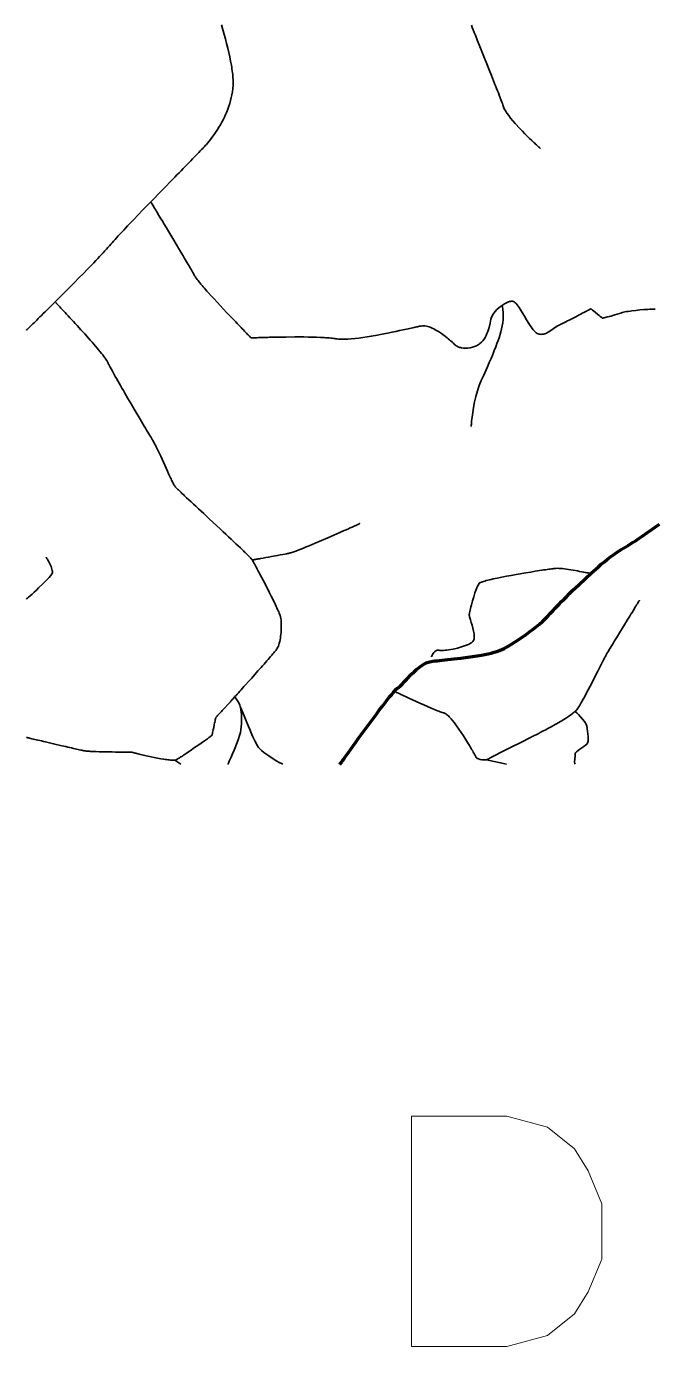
# Model space of a CAD drawing. Header units: inches. Extents: x 23 to 178, y 8 to 179.
# Drawn here: x 23 to 50.7, y 21.6 to 79.8 of the extents above; entities that cross this region are included whole.
import ezdxf

# ---------------------------------------------------------------- set-up
doc = ezdxf.new("R2010")
doc.units = ezdxf.units.IN
doc.header["$MEASUREMENT"] = 0
doc.layers.add('Routes 1', color=7, linetype='Continuous')
doc.layers.add('Routes 4', color=7, linetype='Continuous')

msp = doc.modelspace()

# ---------------------------------------------------------------- linework, layer by layer
at = {"color": 7, "lineweight": 0}
msp.add_lwpolyline([(40.011, 21.58), (40.011, 31.74), (44.204, 31.74), (46.001, 31.252), (47.199, 30.298), (47.798, 29.322), (48.397, 27.88), (48.397, 25.44), (47.798, 23.998), (47.199, 23.022), (46.001, 22.068), (44.204, 21.58), (40.011, 21.58)], dxfattribs=at)
at = {"layer": 'Routes 1', "color": 7, "lineweight": 158, "true_color": 0xffffff}
msp.add_lwpolyline([(36.851, 47.249), (36.853, 47.252), (36.86, 47.262), (36.871, 47.277), (36.886, 47.298), (36.905, 47.325), (36.927, 47.356), (36.953, 47.393), (36.983, 47.435), (37.016, 47.481), (37.052, 47.532), (37.092, 47.586), (37.134, 47.645), (37.178, 47.707), (37.225, 47.773), (37.327, 47.914), (37.436, 48.066), (37.553, 48.227), (37.675, 48.396), (37.802, 48.57), (38.328, 49.286), (38.459, 49.461), (38.586, 49.63), (38.71, 49.792), (38.827, 49.945), (38.938, 50.087), (39.041, 50.216), (39.089, 50.276), (39.135, 50.331), (39.178, 50.383), (39.218, 50.43), (39.256, 50.472), (39.29, 50.51), (39.321, 50.543), (39.349, 50.57), (39.373, 50.593), (39.393, 50.609), (39.432, 50.64), (39.514, 50.713), (39.603, 50.799), (39.698, 50.895), (39.798, 50.999), (40.01, 51.216), (40.121, 51.324), (40.234, 51.426), (40.348, 51.522), (40.464, 51.606), (40.579, 51.677), (40.637, 51.706), (40.694, 51.731), (40.751, 51.751), (40.808, 51.766), (40.872, 51.778), (40.949, 51.791), (41.037, 51.803), (41.136, 51.816), (41.244, 51.828), (41.36, 51.841), (41.485, 51.855), (41.616, 51.869), (41.753, 51.884), (41.894, 51.899), (42.189, 51.933), (42.493, 51.971), (42.798, 52.015), (43.097, 52.065), (43.242, 52.093), (43.383, 52.123), (43.519, 52.154), (43.648, 52.188), (43.771, 52.224), (43.886, 52.263), (43.992, 52.303), (44.088, 52.347), (44.173, 52.393), (44.255, 52.441), (44.419, 52.54), (44.745, 52.749), (45.062, 52.97), (45.216, 53.084), (45.365, 53.199), (45.509, 53.315), (45.647, 53.431), (45.777, 53.548), (45.9, 53.664), (46.014, 53.779), (46.119, 53.894), (46.177, 53.958), (46.247, 54.033), (46.326, 54.117), (46.416, 54.21), (46.513, 54.311), (46.619, 54.419), (46.732, 54.533), (46.852, 54.652), (46.977, 54.775), (47.108, 54.902), (47.38, 55.164), (47.663, 55.429), (47.951, 55.691), (48.238, 55.944), (48.378, 56.064), (48.517, 56.179), (48.652, 56.289), (48.783, 56.391), (48.909, 56.486), (49.03, 56.573), (49.144, 56.65), (49.251, 56.718), (49.453, 56.832), (49.56, 56.896), (49.672, 56.965), (49.789, 57.039), (49.909, 57.116), (50.033, 57.198), (50.159, 57.283), (50.419, 57.46), (50.948, 57.83)], dxfattribs=at)
at = {"layer": 'Routes 4', "color": 7, "lineweight": 35, "true_color": 0xffffff}
for points in [[(23.022, 66.384), (23.025, 66.387), (23.034, 66.396), (23.05, 66.411), (23.07, 66.431), (23.097, 66.457), (23.128, 66.488), (23.165, 66.523), (23.207, 66.564), (23.253, 66.609), (23.304, 66.659), (23.359, 66.712), (23.418, 66.77), (23.481, 66.832), (23.548, 66.897), (23.618, 66.966), (23.691, 67.038), (23.768, 67.114), (23.847, 67.192), (23.929, 67.273), (24.014, 67.356), (24.1, 67.442), (24.189, 67.53), (24.28, 67.62), (24.372, 67.711), (24.561, 67.899), (24.754, 68.092), (25.145, 68.486), (25.341, 68.685), (25.534, 68.882), (25.723, 69.076), (25.907, 69.267), (25.996, 69.36), (26.084, 69.451), (26.169, 69.541), (26.251, 69.629), (26.331, 69.714), (26.408, 69.798), (26.483, 69.878), (26.554, 69.956), (26.621, 70.031), (26.685, 70.103), (26.745, 70.172), (26.804, 70.239), (26.866, 70.31), (26.933, 70.384), (27.002, 70.461), (27.075, 70.541), (27.152, 70.624), (27.231, 70.71), (27.313, 70.798), (27.398, 70.888), (27.485, 70.981), (27.574, 71.075), (27.666, 71.172), (27.759, 71.27), (27.951, 71.47), (28.149, 71.675), (28.351, 71.883), (28.555, 72.093), (28.966, 72.514), (29.169, 72.722), (29.37, 72.927), (29.566, 73.127), (29.662, 73.225), (29.756, 73.321), (29.848, 73.415), (29.939, 73.507), (30.027, 73.597), (30.112, 73.685), (30.195, 73.77), (30.276, 73.853), (30.353, 73.933), (30.427, 74.009), (30.498, 74.083), (30.566, 74.153), (30.63, 74.22), (30.69, 74.283), (30.746, 74.342), (30.798, 74.397), (30.845, 74.448), (30.888, 74.494), (30.926, 74.537), (30.959, 74.574), (31.018, 74.642), (31.078, 74.714), (31.139, 74.791), (31.201, 74.872), (31.264, 74.958), (31.327, 75.047), (31.391, 75.14), (31.454, 75.237), (31.516, 75.338), (31.578, 75.442), (31.638, 75.549), (31.696, 75.66), (31.752, 75.773), (31.806, 75.889), (31.857, 76.008), (31.905, 76.129), (31.95, 76.252), (31.99, 76.377), (32.027, 76.505), (32.059, 76.634), (32.086, 76.765), (32.108, 76.897), (32.124, 77.031), (32.135, 77.165), (32.139, 77.301), (32.137, 77.438), (32.133, 77.508), (32.127, 77.581), (32.12, 77.657), (32.111, 77.735), (32.101, 77.815), (32.089, 77.898), (32.076, 77.982), (32.061, 78.069), (32.028, 78.247), (31.99, 78.431), (31.947, 78.622), (31.901, 78.817), (31.85, 79.017), (31.797, 79.22), (31.742, 79.425), (31.625, 79.841)], [(45.685, 74.399), (45.682, 74.401), (45.675, 74.407), (45.664, 74.417), (45.648, 74.431), (45.629, 74.449), (45.606, 74.47), (45.579, 74.495), (45.549, 74.522), (45.515, 74.553), (45.479, 74.587), (45.44, 74.623), (45.399, 74.662), (45.31, 74.746), (45.213, 74.839), (45.111, 74.94), (45.005, 75.045), (44.896, 75.156), (44.787, 75.27), (44.574, 75.502), (44.473, 75.618), (44.379, 75.732), (44.293, 75.844), (44.216, 75.951), (44.182, 76.003), (44.15, 76.053), (44.122, 76.101), (44.098, 76.148), (44.077, 76.192), (44.06, 76.235), (44.047, 76.275), (44.032, 76.322), (44.013, 76.376), (43.991, 76.438), (43.966, 76.506), (43.938, 76.581), (43.907, 76.663), (43.874, 76.75), (43.838, 76.843), (43.799, 76.941), (43.759, 77.044), (43.717, 77.151), (43.673, 77.262), (43.627, 77.376), (43.532, 77.615), (43.433, 77.863), (43.33, 78.118), (43.226, 78.376), (43.019, 78.893), (42.919, 79.144), (42.822, 79.387), (42.776, 79.504), (42.731, 79.619), (42.688, 79.729), (42.647, 79.835)], [(50.746, 67.316), (50.671, 67.313), (50.593, 67.31), (50.511, 67.306), (50.427, 67.301), (50.254, 67.289), (50.077, 67.275), (49.901, 67.258), (49.73, 67.238), (49.648, 67.227), (49.568, 67.215), (49.492, 67.202), (49.42, 67.188), (49.352, 67.173), (49.29, 67.157), (49.232, 67.14), (49.18, 67.122), (49.078, 67.09), (48.981, 67.06), (48.89, 67.032), (48.805, 67.008), (48.727, 66.986), (48.657, 66.967), (48.595, 66.951), (48.542, 66.937), (48.499, 66.926), (48.481, 66.922), (48.466, 66.918), (48.453, 66.916), (48.443, 66.913), (48.436, 66.912), (48.432, 66.911), (48.431, 66.911), (48.428, 66.913), (48.421, 66.919), (48.409, 66.928), (48.394, 66.94), (48.376, 66.955), (48.355, 66.972), (48.332, 66.99), (48.279, 67.033), (48.221, 67.079), (48.1, 67.175), (48.044, 67.22), (47.994, 67.26), (47.973, 67.277), (47.954, 67.292), (47.938, 67.305), (47.926, 67.314), (47.918, 67.321), (47.914, 67.324), (47.911, 67.324), (47.907, 67.321), (47.9, 67.318), (47.88, 67.307), (47.851, 67.292), (47.815, 67.273), (47.771, 67.249), (47.721, 67.223), (47.665, 67.194), (47.604, 67.162), (47.54, 67.128), (47.471, 67.092), (47.4, 67.055), (47.252, 66.978), (47.101, 66.901), (46.954, 66.825), (46.883, 66.79), (46.816, 66.755), (46.752, 66.723), (46.692, 66.694), (46.638, 66.668), (46.589, 66.644), (46.547, 66.625), (46.512, 66.609), (46.45, 66.578), (46.386, 66.538), (46.32, 66.492), (46.253, 66.442), (46.113, 66.341), (46.04, 66.296), (45.965, 66.256), (45.888, 66.226), (45.848, 66.215), (45.808, 66.206), (45.767, 66.202), (45.726, 66.201), (45.684, 66.204), (45.641, 66.211), (45.598, 66.224), (45.554, 66.241), (45.509, 66.268), (45.464, 66.305), (45.418, 66.351), (45.371, 66.404), (45.324, 66.464), (45.277, 66.531), (45.229, 66.602), (45.181, 66.677), (45.085, 66.836), (44.989, 67), (44.894, 67.161), (44.846, 67.239), (44.799, 67.313), (44.753, 67.382), (44.707, 67.446), (44.662, 67.504), (44.617, 67.554), (44.574, 67.596), (44.531, 67.63), (44.51, 67.642), (44.489, 67.653), (44.468, 67.66), (44.448, 67.665), (44.428, 67.666), (44.408, 67.665), (44.368, 67.655), (44.328, 67.643), (44.286, 67.628), (44.2, 67.591), (44.112, 67.545), (44.024, 67.491), (43.938, 67.43), (43.854, 67.362), (43.776, 67.289), (43.703, 67.211), (43.639, 67.129), (43.61, 67.088), (43.584, 67.045), (43.561, 67.002), (43.541, 66.958), (43.524, 66.915), (43.51, 66.871), (43.472, 66.691), (43.426, 66.507), (43.399, 66.414), (43.369, 66.323), (43.335, 66.234), (43.297, 66.148), (43.254, 66.066), (43.206, 65.989), (43.152, 65.917), (43.093, 65.851), (43.027, 65.792), (42.991, 65.766), (42.953, 65.742), (42.914, 65.719), (42.872, 65.698), (42.784, 65.661), (42.691, 65.632), (42.595, 65.611), (42.497, 65.598), (42.4, 65.592), (42.305, 65.596), (42.214, 65.607), (42.17, 65.616), (42.128, 65.628), (42.088, 65.641), (42.05, 65.657), (42.014, 65.675), (41.98, 65.696), (41.95, 65.719), (41.922, 65.744), (41.893, 65.773), (41.859, 65.805), (41.82, 65.84), (41.778, 65.878), (41.731, 65.919), (41.681, 65.962), (41.628, 66.006), (41.572, 66.051), (41.452, 66.144), (41.325, 66.235), (41.192, 66.323), (41.057, 66.403), (40.99, 66.439), (40.922, 66.471), (40.855, 66.501), (40.79, 66.526), (40.725, 66.547), (40.662, 66.562), (40.601, 66.573), (40.542, 66.577), (40.486, 66.576), (40.431, 66.568), (40.399, 66.562), (40.362, 66.555), (40.321, 66.546), (40.276, 66.537), (40.228, 66.527), (40.175, 66.515), (40.119, 66.503), (40.06, 66.49), (39.997, 66.476), (39.931, 66.462), (39.863, 66.446), (39.791, 66.431), (39.641, 66.398), (39.482, 66.363), (39.315, 66.328), (39.142, 66.292), (38.964, 66.255), (38.782, 66.219), (38.413, 66.15), (38.228, 66.118), (38.044, 66.088), (37.863, 66.062), (37.686, 66.038), (37.515, 66.018), (37.351, 66.002), (37.194, 65.991), (37.119, 65.988), (37.047, 65.985), (36.977, 65.985), (36.91, 65.985), (36.846, 65.988), (36.785, 65.991), (36.728, 65.997), (36.674, 66.004), (36.622, 66.013), (36.567, 66.021), (36.507, 66.028), (36.443, 66.035), (36.375, 66.042), (36.304, 66.048), (36.23, 66.053), (36.152, 66.058), (36.071, 66.063), (35.988, 66.067), (35.814, 66.074), (35.633, 66.079), (35.444, 66.082), (35.251, 66.085), (34.858, 66.086), (34.466, 66.083), (34.276, 66.08), (34.091, 66.077), (33.913, 66.074), (33.745, 66.07), (33.665, 66.068), (33.587, 66.066), (33.513, 66.064), (33.442, 66.062), (33.375, 66.06), (33.312, 66.058), (33.253, 66.056), (33.198, 66.054), (33.147, 66.053), (33.101, 66.051), (33.06, 66.05), (33.024, 66.049), (32.994, 66.047), (32.969, 66.047), (32.95, 66.046), (32.936, 66.045), (32.929, 66.045), (32.928, 66.045), (32.923, 66.05), (32.914, 66.06), (32.899, 66.074), (32.881, 66.094), (32.858, 66.117), (32.831, 66.145), (32.8, 66.177), (32.765, 66.213), (32.726, 66.253), (32.685, 66.296), (32.64, 66.343), (32.592, 66.393), (32.541, 66.445), (32.488, 66.501), (32.432, 66.559), (32.374, 66.619), (32.314, 66.682), (32.252, 66.747), (32.124, 66.881), (31.991, 67.022), (31.854, 67.167), (31.715, 67.314), (31.438, 67.612), (31.303, 67.76), (31.172, 67.904), (31.046, 68.043), (30.986, 68.111), (30.928, 68.176), (30.872, 68.24), (30.818, 68.302), (30.767, 68.361), (30.719, 68.418), (30.674, 68.472), (30.632, 68.524), (30.593, 68.572), (30.558, 68.617), (30.527, 68.659), (30.499, 68.697), (30.476, 68.731), (30.457, 68.761), (30.442, 68.788), (30.426, 68.816), (30.407, 68.85), (30.386, 68.889), (30.361, 68.933), (30.333, 68.981), (30.303, 69.033), (30.27, 69.09), (30.235, 69.15), (30.197, 69.214), (30.158, 69.282), (30.117, 69.352), (30.073, 69.426), (30.028, 69.502), (29.982, 69.58), (29.934, 69.661), (29.835, 69.828), (29.732, 70.001), (29.627, 70.178), (29.52, 70.357), (29.306, 70.715), (29.202, 70.889), (29.1, 71.058), (29.003, 71.22), (28.956, 71.298), (28.911, 71.373), (28.868, 71.446), (28.826, 71.515), (28.786, 71.582), (28.748, 71.645), (28.713, 71.704), (28.679, 71.759), (28.649, 71.81), (28.621, 71.857), (28.595, 71.899), (28.573, 71.936), (28.553, 71.968), (28.537, 71.995), (28.524, 72.016), (28.515, 72.032), (28.509, 72.041), (28.507, 72.045)], [(24.32, 67.597), (24.321, 67.596), (24.324, 67.593), (24.329, 67.588), (24.336, 67.581), (24.345, 67.571), (24.355, 67.56), (24.368, 67.547), (24.382, 67.533), (24.397, 67.516), (24.414, 67.498), (24.433, 67.478), (24.453, 67.456), (24.498, 67.409), (24.548, 67.355), (24.603, 67.297), (24.663, 67.233), (24.727, 67.164), (24.795, 67.091), (24.866, 67.015), (24.94, 66.935), (25.017, 66.852), (25.096, 66.766), (25.177, 66.678), (25.259, 66.588), (25.426, 66.405), (25.593, 66.219), (25.759, 66.033), (25.839, 65.942), (25.918, 65.852), (25.995, 65.763), (26.069, 65.677), (26.141, 65.593), (26.209, 65.513), (26.273, 65.435), (26.332, 65.362), (26.388, 65.292), (26.438, 65.227), (26.483, 65.167), (26.522, 65.113), (26.555, 65.064), (26.569, 65.042), (26.581, 65.021), (26.592, 65.002), (26.601, 64.985), (26.615, 64.953), (26.624, 64.934), (26.634, 64.913), (26.645, 64.89), (26.658, 64.865), (26.686, 64.81), (26.72, 64.748), (26.757, 64.679), (26.798, 64.604), (26.843, 64.523), (26.891, 64.436), (26.943, 64.345), (26.997, 64.249), (27.054, 64.149), (27.113, 64.046), (27.175, 63.939), (27.238, 63.829), (27.303, 63.718), (27.369, 63.604), (27.503, 63.373), (27.639, 63.14), (27.776, 62.908), (27.909, 62.682), (27.974, 62.571), (28.038, 62.463), (28.1, 62.358), (28.16, 62.257), (28.218, 62.159), (28.273, 62.066), (28.326, 61.978), (28.375, 61.894), (28.422, 61.817), (28.464, 61.745), (28.503, 61.68), (28.538, 61.622), (28.553, 61.596), (28.568, 61.572), (28.581, 61.549), (28.594, 61.529), (28.635, 61.459), (28.656, 61.42), (28.678, 61.378), (28.702, 61.333), (28.726, 61.286), (28.751, 61.235), (28.777, 61.182), (28.831, 61.069), (28.887, 60.949), (28.944, 60.824), (29.003, 60.694), (29.063, 60.563), (29.181, 60.3), (29.239, 60.173), (29.295, 60.05), (29.349, 59.934), (29.375, 59.879), (29.4, 59.826), (29.425, 59.776), (29.448, 59.729), (29.471, 59.684), (29.492, 59.642), (29.513, 59.604), (29.532, 59.57), (29.55, 59.539), (29.567, 59.512), (29.582, 59.49), (29.596, 59.472), (29.603, 59.464), (29.613, 59.453), (29.625, 59.44), (29.64, 59.425), (29.658, 59.407), (29.678, 59.387), (29.701, 59.365), (29.726, 59.341), (29.753, 59.315), (29.783, 59.287), (29.814, 59.257), (29.848, 59.225), (29.884, 59.191), (29.921, 59.156), (29.96, 59.119), (30.002, 59.08), (30.045, 59.04), (30.089, 58.998), (30.183, 58.911), (30.282, 58.819), (30.386, 58.722), (30.495, 58.621), (30.607, 58.516), (30.723, 58.408), (30.842, 58.298), (31.085, 58.072), (31.577, 57.614), (31.699, 57.501), (31.818, 57.389), (31.935, 57.28), (32.048, 57.173), (32.158, 57.069), (32.264, 56.969), (32.365, 56.874), (32.46, 56.783), (32.55, 56.697), (32.592, 56.656), (32.632, 56.617), (32.671, 56.579), (32.708, 56.543), (32.743, 56.509), (32.776, 56.476), (32.807, 56.446), (32.835, 56.417), (32.862, 56.39), (32.886, 56.365), (32.908, 56.342), (32.927, 56.322), (32.944, 56.303), (32.958, 56.287), (32.969, 56.273), (32.978, 56.262), (32.989, 56.244), (33.001, 56.223), (33.016, 56.195), (33.035, 56.162), (33.056, 56.122), (33.08, 56.078), (33.107, 56.028), (33.136, 55.974), (33.167, 55.916), (33.201, 55.853), (33.236, 55.787), (33.273, 55.718), (33.311, 55.645), (33.351, 55.57), (33.392, 55.493), (33.476, 55.332), (33.562, 55.167), (33.736, 54.83), (33.82, 54.664), (33.9, 54.503), (33.938, 54.425), (33.975, 54.35), (34.01, 54.277), (34.043, 54.207), (34.074, 54.141), (34.103, 54.078), (34.129, 54.019), (34.153, 53.964), (34.174, 53.914), (34.192, 53.869), (34.207, 53.829), (34.219, 53.795), (34.227, 53.766), (34.233, 53.74), (34.244, 53.681), (34.252, 53.616), (34.258, 53.545), (34.263, 53.471), (34.265, 53.392), (34.265, 53.311), (34.263, 53.227), (34.253, 53.057), (34.245, 52.973), (34.235, 52.889), (34.224, 52.808), (34.21, 52.729), (34.194, 52.654), (34.177, 52.584), (34.158, 52.519), (34.137, 52.46), (34.114, 52.408), (34.089, 52.363), (34.075, 52.343), (34.056, 52.316), (34.031, 52.285), (34.002, 52.248), (33.968, 52.207), (33.93, 52.161), (33.888, 52.111), (33.842, 52.056), (33.792, 51.999), (33.74, 51.938), (33.684, 51.873), (33.626, 51.806), (33.566, 51.737), (33.503, 51.666), (33.438, 51.592), (33.372, 51.517), (33.236, 51.364), (33.097, 51.207), (32.958, 51.051), (32.819, 50.896), (32.684, 50.745), (32.619, 50.672), (32.555, 50.601), (32.493, 50.532), (32.433, 50.466), (32.376, 50.403), (32.322, 50.342), (32.27, 50.286), (32.222, 50.232), (32.178, 50.183), (32.137, 50.138), (32.101, 50.098), (32.068, 50.063), (32.041, 50.033), (32.018, 50.008), (31.93, 49.911), (31.749, 49.714), (31.663, 49.62), (31.622, 49.575), (31.583, 49.533), (31.546, 49.493), (31.512, 49.456), (31.481, 49.422), (31.453, 49.392), (31.429, 49.366), (31.409, 49.345), (31.393, 49.328), (31.382, 49.316), (31.377, 49.31), (31.376, 49.308), (31.375, 49.304), (31.373, 49.297), (31.371, 49.287), (31.369, 49.275), (31.366, 49.261), (31.362, 49.245), (31.354, 49.206), (31.344, 49.161), (31.333, 49.11), (31.321, 49.055), (31.309, 48.997), (31.283, 48.877), (31.258, 48.761), (31.247, 48.706), (31.236, 48.657), (31.227, 48.613), (31.219, 48.576), (31.215, 48.561), (31.213, 48.547), (31.21, 48.536), (31.208, 48.528), (31.207, 48.522), (31.207, 48.519), (31.206, 48.519), (31.2, 48.515), (31.19, 48.508), (31.176, 48.497), (31.156, 48.484), (31.133, 48.467), (31.106, 48.448), (31.075, 48.426), (31.041, 48.402), (31.003, 48.375), (30.963, 48.347), (30.92, 48.317), (30.875, 48.285), (30.827, 48.251), (30.726, 48.181), (30.62, 48.106), (30.397, 47.952), (30.285, 47.875), (30.175, 47.799), (30.069, 47.727), (30.018, 47.693), (29.968, 47.66), (29.921, 47.628), (29.876, 47.598), (29.833, 47.571), (29.793, 47.545), (29.756, 47.521), (29.722, 47.5), (29.692, 47.482), (29.665, 47.466), (29.642, 47.453), (29.623, 47.444), (29.602, 47.437), (29.576, 47.432), (29.544, 47.429), (29.508, 47.427), (29.466, 47.428), (29.421, 47.43), (29.372, 47.434), (29.319, 47.439), (29.263, 47.446), (29.204, 47.454), (29.142, 47.463), (29.078, 47.473), (28.944, 47.496), (28.805, 47.522), (28.663, 47.551), (28.521, 47.58), (28.381, 47.611), (28.246, 47.641), (28.181, 47.656), (28.119, 47.671), (28.059, 47.685), (28.001, 47.699), (27.947, 47.712), (27.897, 47.724), (27.85, 47.735), (27.807, 47.746), (27.769, 47.755), (27.735, 47.764), (27.707, 47.771), (27.684, 47.777), (27.667, 47.781), (27.656, 47.784), (27.651, 47.785), (27.649, 47.785), (27.64, 47.785), (27.626, 47.785), (27.605, 47.785), (27.579, 47.785), (27.548, 47.786), (27.512, 47.786), (27.471, 47.786), (27.425, 47.786), (27.376, 47.786), (27.323, 47.787), (27.267, 47.787), (27.207, 47.787), (27.145, 47.788), (27.081, 47.788), (26.945, 47.79), (26.804, 47.791), (26.512, 47.796), (26.368, 47.799), (26.227, 47.803), (26.093, 47.807), (26.029, 47.81), (25.967, 47.812), (25.909, 47.815), (25.853, 47.818), (25.802, 47.821), (25.754, 47.824), (25.71, 47.828), (25.67, 47.831), (25.636, 47.835), (25.606, 47.839), (25.581, 47.844), (25.551, 47.849), (25.513, 47.857), (25.47, 47.866), (25.42, 47.877), (25.365, 47.889), (25.304, 47.903), (25.238, 47.917), (25.168, 47.933), (25.094, 47.95), (25.016, 47.968), (24.935, 47.986), (24.851, 48.006), (24.764, 48.026), (24.586, 48.067), (24.218, 48.153), (24.035, 48.195), (23.858, 48.237), (23.772, 48.257), (23.689, 48.277), (23.609, 48.296), (23.532, 48.314), (23.459, 48.331), (23.39, 48.347), (23.326, 48.363), (23.266, 48.377), (23.212, 48.389), (23.164, 48.401), (23.123, 48.411), (23.088, 48.419), (23.06, 48.426), (23.039, 48.43), (23.026, 48.433), (23.023, 48.434), (23.022, 48.434)], [(42.637, 62.132), (42.637, 62.139), (42.639, 62.162), (42.642, 62.198), (42.646, 62.248), (42.651, 62.309), (42.659, 62.38), (42.667, 62.462), (42.678, 62.552), (42.706, 62.755), (42.741, 62.98), (42.787, 63.219), (42.843, 63.465), (42.91, 63.709), (42.99, 63.942), (43.082, 64.159), (43.176, 64.367), (43.354, 64.767), (43.437, 64.958), (43.516, 65.142), (43.59, 65.318), (43.659, 65.485), (43.722, 65.643), (43.777, 65.79), (43.826, 65.927), (43.869, 66.054), (43.946, 66.31), (44.008, 66.573), (44.03, 66.71), (44.045, 66.851), (44.051, 66.998), (44.048, 67.151), (44.034, 67.312), (44.008, 67.48)], [(37.726, 57.861), (37.724, 57.86), (37.718, 57.857), (37.709, 57.853), (37.695, 57.847), (37.679, 57.839), (37.658, 57.83), (37.635, 57.819), (37.609, 57.807), (37.579, 57.794), (37.546, 57.779), (37.511, 57.763), (37.473, 57.746), (37.389, 57.708), (37.295, 57.665), (37.193, 57.619), (37.083, 57.57), (36.966, 57.518), (36.843, 57.463), (36.716, 57.407), (36.584, 57.349), (36.311, 57.229), (36.033, 57.109), (35.757, 56.991), (35.621, 56.934), (35.489, 56.879), (35.361, 56.827), (35.237, 56.777), (35.12, 56.731), (35.009, 56.688), (34.906, 56.65), (34.812, 56.616), (34.726, 56.587), (34.688, 56.574), (34.652, 56.563), (34.618, 56.554), (34.588, 56.546), (34.561, 56.539), (34.537, 56.534), (34.49, 56.526), (34.44, 56.517), (34.332, 56.498), (34.215, 56.477), (34.092, 56.454), (33.835, 56.408), (33.706, 56.384), (33.581, 56.361), (33.461, 56.339), (33.349, 56.319), (33.297, 56.309), (33.248, 56.3), (33.202, 56.292), (33.16, 56.284), (33.121, 56.277), (33.087, 56.271), (33.057, 56.265), (33.032, 56.261), (33.011, 56.257), (32.997, 56.254), (32.988, 56.253), (32.985, 56.252)], [(23.897, 56.374), (23.901, 56.368), (23.911, 56.351), (23.928, 56.324), (23.949, 56.289), (23.973, 56.246), (24, 56.197), (24.057, 56.087), (24.11, 55.968), (24.151, 55.85), (24.164, 55.795), (24.171, 55.744), (24.17, 55.698), (24.16, 55.659), (24.151, 55.639), (24.135, 55.615), (24.09, 55.557), (24.027, 55.485), (23.951, 55.403), (23.863, 55.314), (23.767, 55.219), (23.563, 55.024), (23.461, 54.929), (23.362, 54.838), (23.271, 54.754), (23.189, 54.68), (23.121, 54.618), (23.068, 54.571), (23.048, 54.554), (23.034, 54.541), (23.025, 54.533), (23.022, 54.53)], [(47.913, 55.657), (47.911, 55.657), (47.906, 55.659), (47.896, 55.661), (47.883, 55.663), (47.847, 55.671), (47.799, 55.681), (47.74, 55.692), (47.672, 55.706), (47.595, 55.721), (47.512, 55.737), (47.422, 55.753), (47.329, 55.77), (47.134, 55.804), (46.936, 55.835), (46.84, 55.849), (46.747, 55.861), (46.659, 55.872), (46.577, 55.88), (46.502, 55.885), (46.435, 55.887), (46.378, 55.886), (46.353, 55.884), (46.323, 55.881), (46.285, 55.877), (46.239, 55.871), (46.186, 55.864), (46.127, 55.856), (46.062, 55.847), (45.991, 55.837), (45.915, 55.825), (45.833, 55.813), (45.748, 55.8), (45.658, 55.786), (45.564, 55.772), (45.467, 55.756), (45.265, 55.723), (45.054, 55.688), (44.619, 55.613), (44.402, 55.574), (44.189, 55.535), (43.984, 55.495), (43.789, 55.456), (43.697, 55.437), (43.609, 55.417), (43.524, 55.399), (43.445, 55.38), (43.371, 55.362), (43.302, 55.345), (43.239, 55.328), (43.182, 55.311), (43.133, 55.296), (43.09, 55.281), (43.054, 55.266), (43.027, 55.253), (43.008, 55.24), (42.995, 55.227), (42.97, 55.194), (42.944, 55.149), (42.917, 55.094), (42.89, 55.031), (42.861, 54.96), (42.833, 54.883), (42.805, 54.801), (42.749, 54.628), (42.697, 54.45), (42.65, 54.276), (42.629, 54.194), (42.61, 54.117), (42.593, 54.046), (42.579, 53.983), (42.567, 53.927), (42.559, 53.882), (42.554, 53.847), (42.552, 53.835), (42.552, 53.825), (42.554, 53.805), (42.559, 53.778), (42.568, 53.745), (42.58, 53.706), (42.594, 53.661), (42.609, 53.612), (42.626, 53.558), (42.644, 53.501), (42.681, 53.38), (42.716, 53.253), (42.746, 53.124), (42.766, 52.999), (42.772, 52.94), (42.774, 52.884), (42.772, 52.831), (42.766, 52.782), (42.754, 52.738), (42.736, 52.698), (42.704, 52.659), (42.661, 52.622), (42.606, 52.585), (42.543, 52.55), (42.471, 52.516), (42.391, 52.484), (42.306, 52.453), (42.217, 52.424), (42.03, 52.373), (41.839, 52.33), (41.746, 52.312), (41.656, 52.297), (41.57, 52.285), (41.49, 52.276), (41.417, 52.269), (41.351, 52.266), (41.295, 52.266), (41.249, 52.27), (41.215, 52.276), (41.184, 52.28), (41.155, 52.279), (41.128, 52.274), (41.102, 52.265), (41.077, 52.253), (41.033, 52.221), (40.994, 52.182), (40.961, 52.138), (40.934, 52.095), (40.914, 52.055), (40.899, 52.021), (40.893, 52.009), (40.89, 51.999), (40.887, 51.993), (40.887, 51.99)], [(50.059, 54.477), (50.056, 54.472), (50.048, 54.459), (50.035, 54.437), (50.016, 54.408), (49.994, 54.371), (49.967, 54.327), (49.936, 54.276), (49.901, 54.22), (49.863, 54.158), (49.821, 54.09), (49.777, 54.018), (49.731, 53.942), (49.681, 53.862), (49.63, 53.779), (49.524, 53.605), (49.412, 53.422), (49.298, 53.236), (49.184, 53.049), (49.072, 52.866), (48.965, 52.689), (48.914, 52.605), (48.864, 52.523), (48.817, 52.445), (48.773, 52.372), (48.731, 52.302), (48.692, 52.238), (48.657, 52.179), (48.625, 52.125), (48.598, 52.079), (48.575, 52.038), (48.555, 52.004), (48.534, 51.967), (48.511, 51.924), (48.486, 51.876), (48.458, 51.823), (48.429, 51.766), (48.398, 51.705), (48.365, 51.64), (48.294, 51.5), (48.219, 51.35), (48.139, 51.191), (48.057, 51.027), (47.886, 50.692), (47.801, 50.526), (47.716, 50.366), (47.634, 50.213), (47.555, 50.07), (47.517, 50.003), (47.48, 49.94), (47.445, 49.881), (47.411, 49.825), (47.379, 49.775), (47.348, 49.729), (47.32, 49.688), (47.293, 49.653), (47.268, 49.624), (47.244, 49.598), (47.185, 49.543), (47.113, 49.484), (47.03, 49.422), (46.937, 49.358), (46.836, 49.292), (46.728, 49.224), (46.614, 49.155), (46.377, 49.018), (46.135, 48.885), (46.016, 48.821), (45.9, 48.76), (45.789, 48.702), (45.684, 48.648), (45.587, 48.598), (45.498, 48.553), (45.42, 48.514), (45.379, 48.493), (45.332, 48.47), (45.282, 48.444), (45.226, 48.417), (45.167, 48.387), (45.105, 48.355), (44.97, 48.287), (44.826, 48.214), (44.674, 48.137), (44.517, 48.058), (44.203, 47.898), (44.05, 47.821), (43.905, 47.747), (43.768, 47.678), (43.705, 47.645), (43.645, 47.615), (43.589, 47.586), (43.537, 47.56), (43.489, 47.536), (43.447, 47.514), (43.41, 47.495), (43.378, 47.479), (43.352, 47.466), (43.333, 47.456), (43.32, 47.45), (43.314, 47.447), (43.311, 47.447), (43.302, 47.446), (43.286, 47.445), (43.265, 47.445), (43.239, 47.445), (43.177, 47.447), (43.106, 47.452), (43.032, 47.464), (42.961, 47.483), (42.928, 47.496), (42.899, 47.512), (42.874, 47.53), (42.854, 47.552), (42.839, 47.576), (42.833, 47.59), (42.826, 47.608), (42.815, 47.633), (42.799, 47.663), (42.78, 47.699), (42.758, 47.741), (42.732, 47.787), (42.704, 47.838), (42.672, 47.893), (42.638, 47.951), (42.601, 48.013), (42.562, 48.078), (42.479, 48.214), (42.389, 48.358), (42.294, 48.505), (42.096, 48.799), (41.996, 48.939), (41.898, 49.071), (41.803, 49.191), (41.758, 49.246), (41.714, 49.296), (41.671, 49.343), (41.631, 49.384), (41.592, 49.42), (41.556, 49.45), (41.522, 49.475), (41.491, 49.493), (41.462, 49.504), (41.435, 49.51), (41.403, 49.519), (41.363, 49.531), (41.318, 49.546), (41.267, 49.564), (41.212, 49.585), (41.151, 49.609), (41.086, 49.635), (41.017, 49.664), (40.87, 49.726), (40.712, 49.794), (40.547, 49.867), (40.379, 49.942), (40.045, 50.094), (39.886, 50.167), (39.738, 50.236), (39.669, 50.268), (39.603, 50.299), (39.542, 50.328), (39.485, 50.355), (39.433, 50.379), (39.387, 50.401), (39.347, 50.42), (39.313, 50.436), (39.286, 50.449), (39.266, 50.458), (39.254, 50.464), (39.25, 50.466)], [(31.912, 47.249), (31.915, 47.255), (31.923, 47.273), (31.935, 47.3), (31.952, 47.338), (31.972, 47.384), (31.996, 47.438), (32.052, 47.566), (32.116, 47.715), (32.183, 47.877), (32.317, 48.214), (32.375, 48.374), (32.424, 48.519), (32.458, 48.644), (32.483, 48.771), (32.51, 49.039), (32.512, 49.306), (32.506, 49.431), (32.496, 49.546), (32.484, 49.648), (32.469, 49.734), (32.454, 49.8), (32.436, 49.85), (32.388, 49.952), (32.329, 50.052), (32.272, 50.139), (32.249, 50.173), (32.23, 50.199), (32.217, 50.216), (32.213, 50.222)], [(32.448, 49.817), (32.45, 49.812), (32.456, 49.797), (32.479, 49.742), (32.512, 49.659), (32.554, 49.556), (32.651, 49.318), (32.746, 49.085), (32.785, 48.99), (32.816, 48.917), (32.835, 48.873), (32.858, 48.819), (32.888, 48.748), (32.925, 48.662), (33.013, 48.464), (33.112, 48.256), (33.215, 48.068), (33.265, 47.991), (33.318, 47.925), (33.394, 47.852), (33.488, 47.775), (33.713, 47.614), (33.956, 47.461), (34.072, 47.392), (34.177, 47.333), (34.268, 47.284), (34.339, 47.249)], [(47.226, 49.58), (47.246, 49.562), (47.3, 49.512), (47.377, 49.437), (47.467, 49.344), (47.64, 49.129), (47.703, 49.022), (47.735, 48.924), (47.77, 48.71), (47.799, 48.472), (47.803, 48.36), (47.796, 48.262), (47.775, 48.184), (47.735, 48.133), (47.676, 48.092), (47.6, 48.04), (47.431, 47.919), (47.352, 47.859), (47.286, 47.803), (47.242, 47.755), (47.226, 47.719), (47.224, 47.681), (47.218, 47.625), (47.205, 47.484), (47.202, 47.344), (47.209, 47.288), (47.226, 47.249)], [(29.838, 47.249), (29.57, 47.427)], [(44.189, 47.249), (43.314, 47.447)]]:
    msp.add_lwpolyline(points, dxfattribs=at)

doc.saveas('drawing.dxf')
